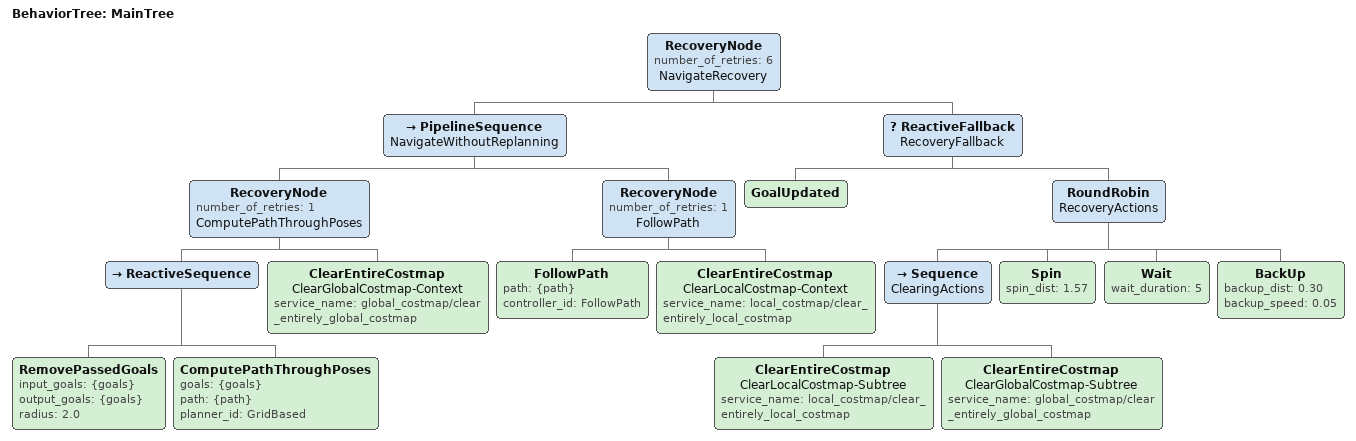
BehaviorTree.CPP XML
<?xml version="1.0"?>
<root main_tree_to_execute="MainTree">
  <BehaviorTree ID="MainTree">
    <RecoveryNode number_of_retries="6" name="NavigateRecovery">
      <PipelineSequence name="NavigateWithoutReplanning">
        <!--
          关键改进：移除 RateController，所以 ComputePathThroughPoses 只执行一次
          第一次计算路径后，如果路径有效，就持续跟踪不再重新计算
        -->
        <RecoveryNode number_of_retries="1" name="ComputePathThroughPoses">
          <ReactiveSequence>
            <RemovePassedGoals input_goals="{goals}" output_goals="{goals}" radius="2.0"/>
            <ComputePathThroughPoses goals="{goals}" path="{path}" planner_id="GridBased"/>
          </ReactiveSequence>
          <ClearEntireCostmap name="ClearGlobalCostmap-Context" service_name="global_costmap/clear_entirely_global_costmap"/>
        </RecoveryNode>

        <!-- 跟踪路径 -->
        <RecoveryNode number_of_retries="1" name="FollowPath">
          <FollowPath path="{path}" controller_id="FollowPath"/>
          <ClearEntireCostmap name="ClearLocalCostmap-Context" service_name="local_costmap/clear_entirely_local_costmap"/>
        </RecoveryNode>
      </PipelineSequence>

      <!-- 恢复行为（如果导航失败） -->
      <ReactiveFallback name="RecoveryFallback">
        <GoalUpdated/>
        <RoundRobin name="RecoveryActions">
          <Sequence name="ClearingActions">
            <ClearEntireCostmap name="ClearLocalCostmap-Subtree" service_name="local_costmap/clear_entirely_local_costmap"/>
            <ClearEntireCostmap name="ClearGlobalCostmap-Subtree" service_name="global_costmap/clear_entirely_global_costmap"/>
          </Sequence>
          <Spin spin_dist="1.57"/>
          <Wait wait_duration="5"/>
          <BackUp backup_dist="0.30" backup_speed="0.05"/>
        </RoundRobin>
      </ReactiveFallback>
    </RecoveryNode>
  </BehaviorTree>
</root>
